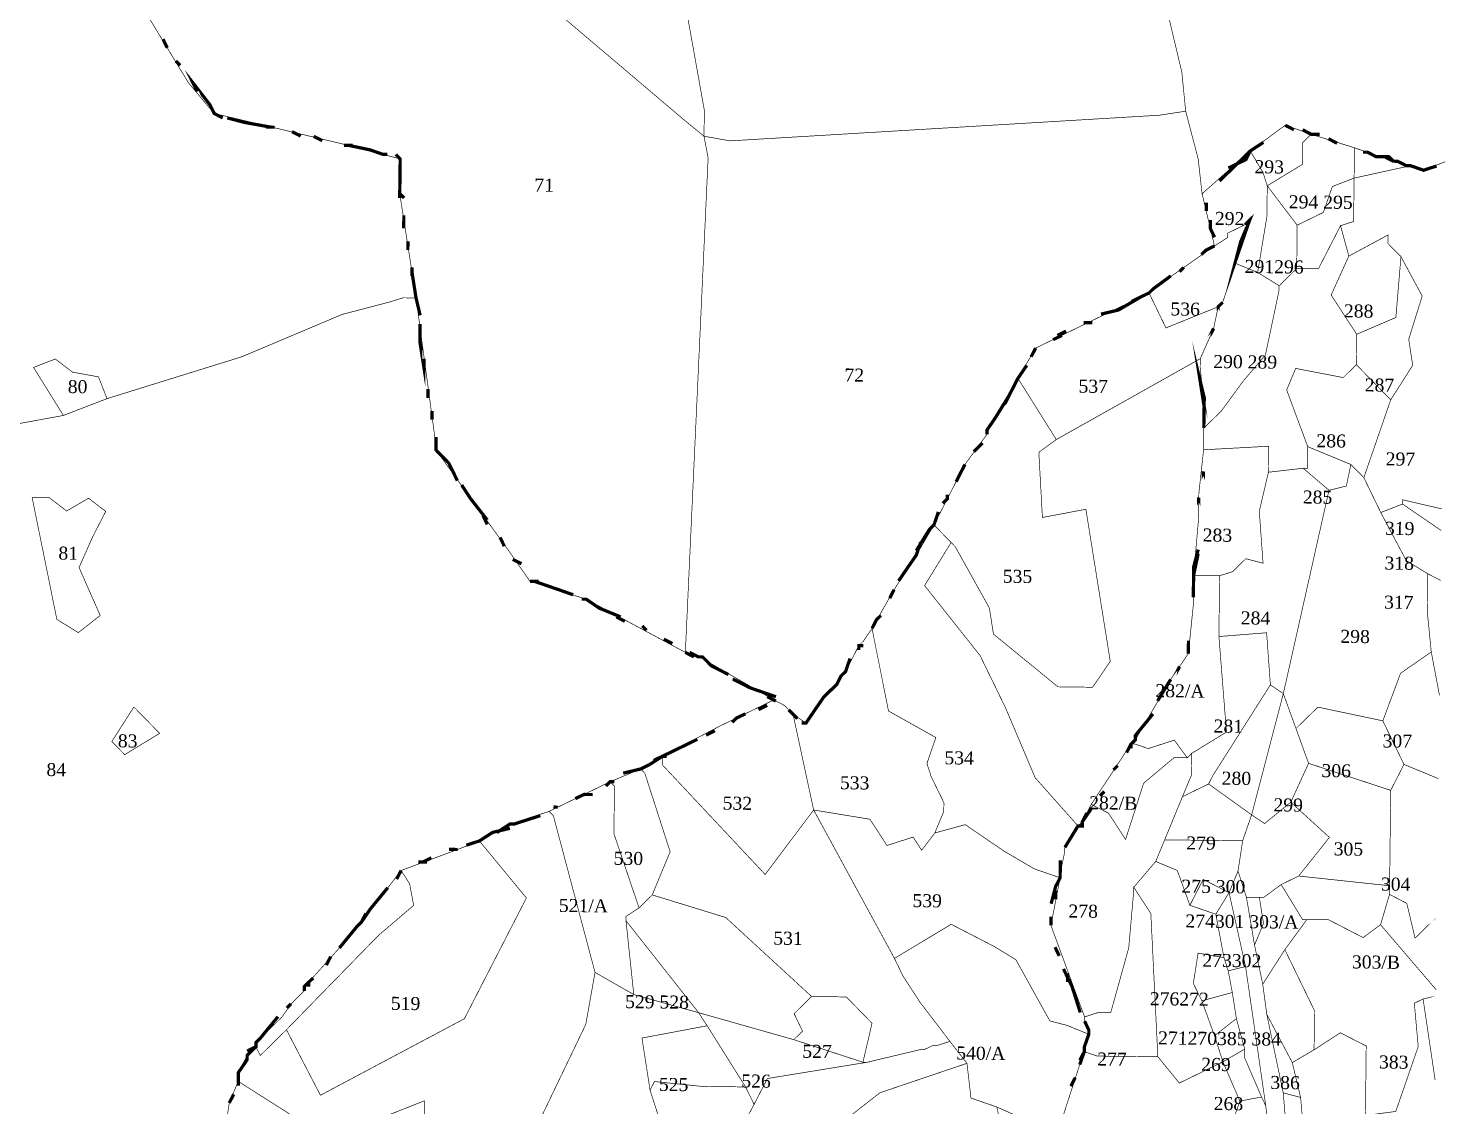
# Model space of a CAD drawing. Header units: metres. Extents: x 294533 to 301305, y 1963486 to 1977426.
# Drawn here: x 299938 to 301252, y 1968630 to 1969628 of the extents above; entities that cross this region are included whole.
import ezdxf

# ---------------------------------------------------------------- set-up
doc = ezdxf.new("R2010")
doc.units = ezdxf.units.M
for name, color, linetype in [('SURVEY NO.', 7, 'Continuous'), ('SURVEY PLOT BOUNDARY', 35, 'Continuous'), ('VILLAGE BOUNDARY', 212, 'Continuous')]:
    doc.layers.add(name, color=color, linetype=linetype)
doc.styles.get("Standard").update_dxf_attribs({"font": 'times.ttf'})

# ---------------------------------------------------------------- blocks, each defined once
blk = doc.blocks.new('45')
at = {"layer": 'SURVEY PLOT BOUNDARY', "lineweight": 18, "const_width": 0.603}
for points in [[(301092.2, 1968565.3), (301084.8, 1968629.7), (301066.1, 1968758.6), (301050.8, 1968827.1), (301059.1, 1968847.1), (301066.9, 1968822.9), (301074.4, 1968778.6), (301082, 1968742.3), (301085.8, 1968714.2), (301101, 1968641.6), (301108.1, 1968557.1)], [(301177.2, 1968620.7), (301177.9, 1968685), (301153.9, 1968697.3), (301129.6, 1968681.5), (301130, 1968717.7), (301102.5, 1968774.3), (301122.9, 1968802.2), (301143, 1968802), (301175, 1968785.5), (301191.2, 1968797.4), (301242.8, 1968737.1), (301191.2, 1968797.4), (301199.5, 1968825.5), (301200.6, 1968921.9), (301212.9, 1968945.9), (301244.9, 1968932.7), (301212.9, 1968945.9), (301193.3, 1968986.3), (301209.8, 1969030.4), (301238.2, 1969050.1), (301245.8, 1969009.9), (301238.2, 1969050.1), (301234.6, 1969086.4), (301235, 1969122.5), (301246.9, 1969116.4), (301235, 1969122.5), (301215, 1969134.8), (301191.4, 1969179.3), (301175.7, 1969211.6), (301200.6, 1969283.7), (301221, 1969315.7), (301217.3, 1969339.8), (301229.8, 1969379.9), (301210.1, 1969416.3), (301198.1, 1969428.5), (301198.2, 1969436.5), (301161.8, 1969416.8), (301154.1, 1969445), (301166.2, 1969448.9), (301166.7, 1969489.1), (301219, 1969500.6), (301215, 1969500.6), (301207, 1969504.7), (301203, 1969504.8), (301195, 1969508.9), (301187, 1969509), (301179, 1969513.1), (301167, 1969517.2), (301126.9, 1969529.7), (301102.9, 1969538.1), (301070.5, 1969514.3), (301025.8, 1969474.6), (301022.2, 1969506.8), (301010.6, 1969551.1), (301007, 1969587.4), (300968.6, 1969748.6)], [(300381, 1969682.7), (300544.3, 1969544.2), (300564.2, 1969527.9), (300568, 1969507.8), (300546.9, 1969049.7), (300455, 1969099), (300402.9, 1969115.6), (300383.1, 1969144), (300315.8, 1969237.2), (300315.8, 1969241.2), (300297.3, 1969378.1), (300282.2, 1969474.8), (300282.6, 1969506.9), (300266.6, 1969511.1), (300234.5, 1969519.5), (300110.2, 1969549), (300086.4, 1969577.4), (300047, 1969642.2)], [(300047, 1969642.2), (300086.4, 1969577.4), (300110.2, 1969549), (300234.5, 1969519.5), (300266.6, 1969511.1), (300282.6, 1969506.9), (300282.2, 1969474.8), (300297.3, 1969378.1), (300285.2, 1969378.2), (300273.1, 1969374.4), (300228.8, 1969362.8), (300135.9, 1969323.6), (300010.9, 1969284.8), (300003, 1969305), (299979, 1969309.3), (299963, 1969321.5), (299942.8, 1969313.7), (299970.5, 1969269.2), (299845.6, 1969246.4)], [(299845.6, 1969246.4), (299970.5, 1969269.2), (300010.9, 1969284.8), (300135.9, 1969323.6), (300228.8, 1969362.8), (300273.1, 1969374.4), (300285.2, 1969378.2), (300297.3, 1969378.1), (300315.8, 1969241.2), (300315.8, 1969237.2), (300383.1, 1969144), (300402.9, 1969115.6), (300455, 1969099), (300546.9, 1969049.7), (300558.9, 1969045.6), (300562.9, 1969045.5), (300566.9, 1969041.5), (300630.8, 1969004.6), (300626.7, 1969004.6), (300610.6, 1968996.8), (300578.2, 1968981.1), (300525.7, 1968953.5), (300505.5, 1968941.7), (300477.2, 1968929.9), (300461, 1968922), (300453, 1968918.1), (300420.6, 1968902.4), (300384.3, 1968890.7), (300356, 1968875), (300335.8, 1968867.1), (300283.4, 1968847.6), (300246.7, 1968799.8), (300226.3, 1968775.9), (300197.8, 1968744.1), (300193.8, 1968740.1), (300193.7, 1968736.1), (300181.5, 1968724.1), (300173.3, 1968712.2), (300149, 1968688.3), (300148.9, 1968684.3), (300140.8, 1968676.3), (300132.6, 1968660.4), (300132.5, 1968652.3), (300124.2, 1968632.3), (300119.9, 1968604.2)], [(300304.7, 1968594.1), (300305.1, 1968634.3), (300216.3, 1968599.1), (300132.5, 1968652.3), (300132.6, 1968660.4), (300140.8, 1968676.3), (300148.9, 1968684.3), (300149, 1968688.3), (300148.9, 1968684.3), (300152.9, 1968676.2), (300177.2, 1968700.1), (300208.7, 1968639.4), (300342.1, 1968710.3), (300399.6, 1968822.2), (300356, 1968875), (300384.3, 1968890.7), (300420.6, 1968902.4), (300424.6, 1968898.3), (300463.2, 1968753.2), (300454.6, 1968705), (300397, 1968585.1)]]:
    blk.add_lwpolyline(points, dxfattribs=at)
for points in [[(300450.4, 1970140.2), (300454.1, 1970116), (300534.2, 1969721.2), (300564.5, 1969552), (300564.2, 1969527.9), (300544.3, 1969544.2), (300381, 1969682.7), (300313.5, 1969759.8), (300301.6, 1969772), (300222.3, 1969865.4), (300210.3, 1969877.5), (300226.6, 1969897.5), (300331.8, 1969960.6), (300339.9, 1969964.6), (300380.4, 1969988.2), (300369.1, 1970064.7), (300361, 1970056.8), (300337.3, 1970089.2), (300345.8, 1970137.3), (300381.9, 1970124.9), (300390, 1970136.9), (300434.2, 1970136.4)], [(300986.4, 1969547.4), (300588.3, 1969523.6), (300564.2, 1969527.9), (300564.5, 1969552), (300534.2, 1969721.2), (300454.1, 1970116), (300450.4, 1970140.2), (300474.4, 1970131.9), (300626.4, 1970061.9), (300734.3, 1970008.4), (300910.2, 1969926.1), (300934.2, 1969917.8), (300933.8, 1969881.6), (300968.6, 1969748.6), (301007, 1969587.4), (301010.6, 1969551.1)], [(301010.6, 1969551.1), (301022.2, 1969506.8), (301025.8, 1969474.6), (301037.3, 1969426.2), (300980.6, 1969386.6), (300976.6, 1969382.7), (300871.5, 1969331.6), (300855.1, 1969303.6), (300826.5, 1969255.7), (300826.4, 1969251.7), (300806, 1969223.8), (300789.6, 1969191.8), (300777.3, 1969167.8), (300760.9, 1969139.8), (300740.4, 1969107.9), (300719.9, 1969071.9), (300711.8, 1969060), (300707.7, 1969056), (300695.4, 1969032), (300687.2, 1969020), (300675, 1969008.1), (300658.7, 1968984.2), (300646.7, 1968992.4), (300642.7, 1968996.4), (300638.8, 1969000.5), (300630.8, 1969004.6), (300566.9, 1969041.5), (300562.9, 1969045.5), (300558.9, 1969045.6), (300546.9, 1969049.7), (300568, 1969507.8), (300564.2, 1969527.9), (300588.3, 1969523.6), (300986.4, 1969547.4)], [(301086.2, 1969482), (301082.3, 1969494.1), (301070.5, 1969514.3), (301102.9, 1969538.1), (301126.9, 1969529.7), (301118.8, 1969521.8), (301118.6, 1969501.7)], [(301138.2, 1969457.3), (301113.9, 1969445.5), (301086.2, 1969482), (301118.6, 1969501.7), (301118.8, 1969521.8), (301126.9, 1969529.7), (301167, 1969517.2), (301166.7, 1969489.1), (301146.5, 1969481.3)], [(301085.9, 1969453.8), (301077.3, 1969401.7), (301057.3, 1969409.9), (301057.3, 1969413.9), (301069.8, 1969450), (301065.7, 1969446), (301049.5, 1969438.1), (301049.5, 1969434.1), (301037.3, 1969426.2), (301025.8, 1969474.6), (301070.5, 1969514.3), (301082.3, 1969494.1), (301086.2, 1969482)], [(301219, 1969500.6), (301166.7, 1969489.1), (301167, 1969517.2), (301179, 1969513.1), (301187, 1969509), (301191, 1969508.9), (301195, 1969508.9), (301203, 1969504.8), (301207, 1969504.7), (301215, 1969500.6)], [(301219, 1969500.6), (301231, 1969496.4), (301251.2, 1969504.3), (301231, 1969496.4)], [(301113.5, 1969405.3), (301097.2, 1969389.4), (301077.3, 1969401.7), (301085.9, 1969453.8), (301086.2, 1969482), (301113.9, 1969445.5)], [(301154.1, 1969445), (301133.6, 1969405.1), (301113.5, 1969405.3), (301113.9, 1969445.5), (301138.2, 1969457.3), (301146.5, 1969481.3), (301166.7, 1969489.1), (301166.2, 1969448.9)], [(301040.7, 1969369.9), (300992.3, 1969350.3), (300976.6, 1969382.7), (300980.6, 1969386.6), (301037.3, 1969426.2), (301049.5, 1969434.1), (301049.5, 1969438.1), (301065.7, 1969446), (301069.8, 1969450), (301057.3, 1969413.9), (301053.1, 1969397.9), (301044.8, 1969373.9)], [(301161.8, 1969416.8), (301145.4, 1969380.8), (301169.1, 1969344.4), (301168.8, 1969316.2), (301164.7, 1969312.3), (301156.6, 1969304.3), (301112.5, 1969312.8), (301104.2, 1969292.8), (301123.7, 1969240.3), (301123.5, 1969220.3), (301119.5, 1969220.3), (301087.3, 1969216.6), (301087.5, 1969240.7), (301027.2, 1969237.4), (301027.3, 1969241.4), (301027.4, 1969257.5), (301043.7, 1969273.4), (301064.1, 1969301.3), (301084.5, 1969325.2), (301097.2, 1969385.4), (301097.2, 1969389.4), (301113.5, 1969405.3), (301133.6, 1969405.1), (301154.1, 1969445)], [(301205.4, 1969360), (301169.1, 1969344.4), (301145.4, 1969380.8), (301161.8, 1969416.8), (301198.2, 1969436.5), (301198.1, 1969428.5), (301210.1, 1969416.3)], [(301027.4, 1969257.5), (301027.5, 1969265.5), (301027.7, 1969277.6), (301024, 1969313.8), (301024.1, 1969321.8), (301036.5, 1969349.8), (301040.7, 1969369.9), (301044.8, 1969373.9), (301053.1, 1969397.9), (301057.3, 1969413.9), (301057.3, 1969409.9), (301077.3, 1969401.7), (301097.2, 1969389.4), (301097.2, 1969385.4), (301084.5, 1969325.2), (301064.1, 1969301.3), (301043.7, 1969273.4)], [(301221, 1969315.7), (301200.6, 1969283.7), (301168.8, 1969316.2), (301169.1, 1969344.4), (301205.4, 1969360), (301210.1, 1969416.3), (301229.8, 1969379.9), (301217.3, 1969339.8)], [(300976.6, 1969382.7), (300992.3, 1969350.3), (301040.7, 1969369.9), (301036.5, 1969349.8), (301024.1, 1969321.8), (300890.7, 1969246.9), (300855.1, 1969303.6), (300871.5, 1969331.6)], [(300010.9, 1969284.8), (299970.5, 1969269.2), (299942.8, 1969313.7), (299963, 1969321.5), (299979, 1969309.3), (300003, 1969305)], [(301022.8, 1969197.2), (301022.6, 1969181.2), (301022.5, 1969173.1), (301017.9, 1969120.9), (301017.6, 1969092.8), (301013.1, 1969048.6), (300996.7, 1969024.7), (300964, 1968968.8), (300959.9, 1968964.8), (300923.1, 1968908.9), (300914.9, 1968892.9), (300910.8, 1968888.9), (300871.1, 1968933.6), (300843.7, 1968998.2), (300820.1, 1969046.7), (300768.6, 1969111.6), (300793.2, 1969151.5), (300797.1, 1969147.5), (300828.7, 1969090.8), (300832.4, 1969066.7), (300892.2, 1969017.8), (300924.3, 1969017.4), (300940.7, 1969041.4), (300918.1, 1969182.3), (300877.8, 1969174.7), (300874.5, 1969235.1), (300890.7, 1969246.9), (301024.1, 1969321.8), (301024, 1969313.8), (301027.7, 1969277.6), (301027.5, 1969265.5), (301027.4, 1969257.5), (301027.3, 1969241.4), (301027.2, 1969237.4)], [(301168.8, 1969316.2), (301200.6, 1969283.7), (301175.7, 1969211.6), (301163.7, 1969223.8), (301123.7, 1969240.3), (301104.2, 1969292.8), (301112.5, 1969312.8), (301156.6, 1969304.3), (301164.7, 1969312.3)], [(300874.5, 1969235.1), (300877.8, 1969174.7), (300918.1, 1969182.3), (300940.7, 1969041.4), (300924.3, 1969017.4), (300892.2, 1969017.8), (300832.4, 1969066.7), (300828.7, 1969090.8), (300797.1, 1969147.5), (300793.2, 1969151.5), (300777.3, 1969167.8), (300789.6, 1969191.8), (300806, 1969223.8), (300826.4, 1969251.7), (300826.5, 1969255.7), (300855.1, 1969303.6), (300890.7, 1969246.9)], [(301078.8, 1969180.5), (301082.3, 1969132.3), (301066.3, 1969136.5), (301054.1, 1969124.5), (301042, 1969120.7), (301017.9, 1969120.9), (301022.5, 1969173.1), (301022.6, 1969181.2), (301022.8, 1969197.2), (301027.2, 1969237.4), (301087.5, 1969240.7), (301087.3, 1969216.6)], [(301159.5, 1969203.8), (301143.4, 1969199.9), (301119.5, 1969220.3), (301123.5, 1969220.3), (301123.7, 1969240.3), (301163.7, 1969223.8)], [(301143.4, 1969199.9), (301101.1, 1969011.5), (301089.1, 1969019.6), (301085.6, 1969067.9), (301041.4, 1969064.4), (301042, 1969120.7), (301054.1, 1969124.5), (301066.3, 1969136.5), (301082.3, 1969132.3), (301078.8, 1969180.5), (301087.3, 1969216.6), (301119.5, 1969220.3)], [(301209.8, 1969030.4), (301193.3, 1968986.3), (301133.1, 1968999), (301112.8, 1968979.2), (301101.1, 1969011.5), (301143.4, 1969199.9), (301159.5, 1969203.8), (301163.7, 1969223.8), (301175.7, 1969211.6), (301191.4, 1969179.3), (301215, 1969134.8), (301235, 1969122.5), (301234.6, 1969086.4), (301238.2, 1969050.1)], [(299964.4, 1969080.3), (299984.3, 1969068), (300004.6, 1969083.9), (299985, 1969128.3), (299997.4, 1969156.3), (300009.7, 1969180.3), (299993.8, 1969192.5), (299973.5, 1969180.7), (299957.6, 1969192.9), (299941.5, 1969193.1), (299953, 1969136.7)], [(299957.6, 1969192.9), (299973.5, 1969180.7), (299993.8, 1969192.5), (300009.7, 1969180.3), (299997.4, 1969156.3), (299985, 1969128.3), (300004.6, 1969083.9), (299984.3, 1969068), (299964.4, 1969080.3), (299953, 1969136.7), (299941.5, 1969193.1)], [(301211.6, 1969191.1), (301247.7, 1969182.7), (301211.6, 1969191.1), (301211.6, 1969187.1), (301191.4, 1969179.3), (301211.6, 1969187.1), (301247.5, 1969162.6), (301211.6, 1969187.1)], [(300871.1, 1968933.6), (300910.8, 1968888.9), (300898.6, 1968869), (300898.5, 1968865), (300894.3, 1968844.9), (300894.2, 1968840.9), (300870.2, 1968849.2), (300842.2, 1968865.6), (300806.3, 1968890.1), (300778.1, 1968882.4), (300786.4, 1968902.4), (300786.5, 1968910.4), (300774.7, 1968934.7), (300770.8, 1968946.8), (300774.9, 1968958.8), (300779.1, 1968970.8), (300735.2, 1968995.4), (300719.9, 1969071.9), (300740.4, 1969107.9), (300760.9, 1969139.8), (300777.3, 1969167.8), (300793.2, 1969151.5), (300768.6, 1969111.6), (300820.1, 1969046.7), (300843.7, 1968998.2)], [(301048.4, 1968975.9), (301016.1, 1968956.1), (301012, 1968952.1), (301000.1, 1968968.4), (300975.9, 1968960.6), (300963.9, 1968964.7), (300959.9, 1968964.8), (300964, 1968968.8), (300996.7, 1969024.7), (301013.1, 1969048.6), (301017.6, 1969092.8), (301017.9, 1969120.9), (301042, 1969120.7), (301041.4, 1969064.4)], [(300735.2, 1968995.4), (300779.1, 1968970.8), (300774.9, 1968958.8), (300770.8, 1968946.8), (300774.7, 1968934.7), (300786.5, 1968910.4), (300786.4, 1968902.4), (300778.1, 1968882.4), (300765.9, 1968866.4), (300758, 1968878.6), (300733.8, 1968870.8), (300718, 1968895.1), (300665.8, 1968903.7), (300646.7, 1968992.4), (300658.7, 1968984.2), (300675, 1969008.1), (300687.2, 1969020), (300695.4, 1969032), (300707.7, 1969056), (300711.8, 1969060), (300719.9, 1969071.9)], [(301031.8, 1968927.8), (301007.6, 1968916), (301015.9, 1968936), (301016.1, 1968956.1), (301048.4, 1968975.9), (301041.4, 1969064.4), (301085.6, 1969067.9), (301089.1, 1969019.6), (301035.9, 1968935.8)], [(301089.1, 1969019.6), (301101.1, 1969011.5), (301071.7, 1968899.2), (301031.8, 1968927.8), (301035.9, 1968935.8)], [(301112.8, 1968979.2), (301124.5, 1968946.9), (301108, 1968910.9), (301083.7, 1968891.1), (301071.7, 1968899.2), (301101.1, 1969011.5)], [(300015.4, 1968967.2), (300027.3, 1968955), (300059.7, 1968974.7), (300035.8, 1968999.1)], [(300059.7, 1968974.7), (300027.3, 1968955), (300015.4, 1968967.2), (300035.8, 1968999.1)], [(300630.8, 1969004.6), (300638.8, 1969000.5), (300642.7, 1968996.4), (300646.7, 1968992.4), (300665.8, 1968903.7), (300620.9, 1968843.9), (300525.6, 1968945.5), (300525.7, 1968953.5), (300578.2, 1968981.1), (300610.6, 1968996.8), (300626.7, 1969004.6)], [(301112.8, 1968979.2), (301133.1, 1968999), (301193.3, 1968986.3), (301212.9, 1968945.9), (301200.6, 1968921.9), (301124.5, 1968946.9)], [(301000.1, 1968968.4), (301012, 1968952.1), (301000, 1968952.3), (300971.6, 1968928.5), (300954.9, 1968876.4), (300939.1, 1968900.7), (300923.1, 1968908.9), (300959.9, 1968964.8), (300963.9, 1968964.7), (300975.9, 1968960.6)], [(300525.6, 1968945.5), (300620.9, 1968843.9), (300665.8, 1968903.7), (300740.7, 1968766.2), (300748.5, 1968750), (300764.3, 1968725.7), (300792.1, 1968689.3), (300780, 1968685.4), (300776, 1968685.4), (300767.9, 1968681.5), (300763.8, 1968681.5), (300715.5, 1968670), (300711.5, 1968670), (300719.9, 1968706.1), (300696.1, 1968730.5), (300663.9, 1968730.9), (300584.3, 1968804.1), (300516.2, 1968825), (300532.8, 1968865), (300509.4, 1968937.6), (300505.5, 1968941.7), (300525.7, 1968953.5)], [(301007.6, 1968916), (300991.1, 1968876), (300982.8, 1968856), (300962.5, 1968832.1), (300962.4, 1968828.1), (300957.8, 1968775.9), (300941.1, 1968715.8), (300929, 1968715.9), (300916.9, 1968712), (300885.7, 1968796.8), (300894.2, 1968840.9), (300894.3, 1968844.9), (300898.5, 1968865), (300898.6, 1968869), (300910.8, 1968888.9), (300914.9, 1968892.9), (300923.1, 1968908.9), (300939.1, 1968900.7), (300954.9, 1968876.4), (300971.6, 1968928.5), (301000, 1968952.3), (301012, 1968952.1), (301016.1, 1968956.1), (301015.9, 1968936)], [(300509.4, 1968937.6), (300532.8, 1968865), (300516.2, 1968825), (300504, 1968813), (300480.7, 1968881.6), (300481.2, 1968925.8), (300477.2, 1968929.9), (300505.5, 1968941.7)], [(301200.6, 1968921.9), (301199.6, 1968833.5), (301115.3, 1968842.5), (301143.8, 1968878.3), (301108, 1968910.9), (301124.5, 1968946.9)], [(300477.2, 1968929.9), (300481.2, 1968925.8), (300480.7, 1968881.6), (300504, 1968813), (300491.9, 1968805.1), (300491.9, 1968801.1), (300499.1, 1968732.7), (300463.2, 1968753.2), (300424.6, 1968898.3), (300420.6, 1968902.4), (300453, 1968918.1), (300461, 1968922)], [(301071.7, 1968899.2), (301063.4, 1968875.2), (300991.1, 1968876), (301007.6, 1968916), (301031.8, 1968927.8)], [(300718, 1968895.1), (300733.8, 1968870.8), (300758, 1968878.6), (300765.9, 1968866.4), (300778.1, 1968882.4), (300806.3, 1968890.1), (300842.2, 1968865.6), (300870.2, 1968849.2), (300894.2, 1968840.9), (300885.7, 1968796.8), (300916.9, 1968712), (300916.9, 1968708), (300920.8, 1968699.9), (300920.8, 1968695.9), (300900.8, 1968704.1), (300884.7, 1968708.3), (300853.2, 1968765), (300833.2, 1968777.2), (300793.3, 1968797.8), (300740.7, 1968766.2), (300665.8, 1968903.7)], [(301071.7, 1968899.2), (301083.7, 1968891.1), (301108, 1968910.9), (301143.8, 1968878.3), (301115.3, 1968842.5), (301099.1, 1968834.6), (301082.9, 1968822.7), (301078.9, 1968822.8), (301066.9, 1968822.9), (301059.1, 1968847.1), (301063.4, 1968875.2)], [(300342.1, 1968710.3), (300208.7, 1968639.4), (300177.2, 1968700.1), (300262.6, 1968787.6), (300295.1, 1968815.3), (300291.3, 1968835.5), (300283.4, 1968847.6), (300335.8, 1968867.1), (300356, 1968875), (300399.6, 1968822.2)], [(301059.1, 1968847.1), (301050.8, 1968827.1), (301026.8, 1968839.4), (301014.5, 1968815.4), (301002.8, 1968847.7), (300982.8, 1968856), (300991.1, 1968876), (301063.4, 1968875.2)], [(301002.8, 1968847.7), (301014.5, 1968815.4), (301038.5, 1968807.1), (301046.1, 1968766.9), (301022.1, 1968771.1), (301017.7, 1968743), (301025.6, 1968726.9), (301037.3, 1968694.6), (301045.1, 1968670.4), (301004.7, 1968650.7), (300984.8, 1968675.1), (300978.3, 1968807.8), (300962.5, 1968832.1), (300982.8, 1968856)], [(300152.9, 1968676.2), (300148.9, 1968684.3), (300149, 1968688.3), (300173.3, 1968712.2), (300181.5, 1968724.1), (300193.7, 1968736.1), (300193.8, 1968740.1), (300197.8, 1968744.1), (300226.3, 1968775.9), (300246.7, 1968799.8), (300283.4, 1968847.6), (300291.3, 1968835.5), (300295.1, 1968815.3), (300262.6, 1968787.6), (300177.2, 1968700.1)], [(301014.5, 1968815.4), (301026.8, 1968839.4), (301050.8, 1968827.1), (301038.5, 1968807.1)], [(301115.3, 1968842.5), (301199.6, 1968833.5), (301199.5, 1968825.5), (301191.2, 1968797.4), (301175, 1968785.5), (301143, 1968802), (301122.9, 1968802.2), (301118.9, 1968802.2), (301099.1, 1968834.6)], [(300655.5, 1968698.8), (300647.4, 1968690.9), (300559.2, 1968715.9), (300491.9, 1968801.1), (300491.9, 1968805.1), (300504, 1968813), (300516.2, 1968825), (300584.3, 1968804.1), (300663.9, 1968730.9), (300647.7, 1968715)], [(300984.8, 1968675.1), (300928.6, 1968675.7), (300916.6, 1968679.8), (300920.8, 1968695.9), (300920.8, 1968699.9), (300916.9, 1968708), (300916.9, 1968712), (300929, 1968715.9), (300941.1, 1968715.8), (300957.8, 1968775.9), (300962.4, 1968828.1), (300962.5, 1968832.1), (300978.3, 1968807.8)], [(301050.8, 1968827.1), (301066.1, 1968758.6), (301050, 1968754.7), (301046.1, 1968766.9), (301038.5, 1968807.1)], [(301078.9, 1968822.8), (301082.7, 1968798.6), (301074.4, 1968778.6), (301066.9, 1968822.9)], [(301099.1, 1968834.6), (301118.9, 1968802.2), (301122.9, 1968802.2), (301102.5, 1968774.3), (301082, 1968742.3), (301074.4, 1968778.6), (301082.7, 1968798.6), (301078.9, 1968822.8), (301082.9, 1968822.7)], [(301243.5, 1968804.9), (301223.2, 1968785), (301215.5, 1968817.2), (301199.5, 1968825.5), (301215.5, 1968817.2), (301223.2, 1968785)], [(300491.9, 1968801.1), (300559.2, 1968715.9), (300499.1, 1968732.7)], [(300912.4, 1968667.8), (300891.6, 1968603.7), (300835.6, 1968628.5), (300811.6, 1968636.8), (300807.9, 1968669), (300792.1, 1968689.3), (300764.3, 1968725.7), (300748.5, 1968750), (300740.7, 1968766.2), (300793.3, 1968797.8), (300833.2, 1968777.2), (300853.2, 1968765), (300884.7, 1968708.3), (300900.8, 1968704.1), (300920.8, 1968695.9), (300916.6, 1968679.8)], [(301050, 1968754.7), (301053.8, 1968734.6), (301025.6, 1968726.9), (301017.7, 1968743), (301022.1, 1968771.1), (301046.1, 1968766.9)], [(301082, 1968742.3), (301102.5, 1968774.3), (301130, 1968717.7), (301129.6, 1968681.5), (301109.4, 1968669.7), (301085.8, 1968714.2)], [(301050, 1968754.7), (301066.1, 1968758.6), (301084.8, 1968629.7), (301080.9, 1968637.8), (301065.2, 1968674.2), (301065.3, 1968682.2), (301057.6, 1968710.4), (301053.8, 1968734.6)], [(300379.9, 1968492.8), (300295.3, 1968473.6), (300270.4, 1968405.6), (300258.7, 1968433.8), (300226.8, 1968454.3), (300223.2, 1968498.6), (300251.2, 1968482.2), (300267.2, 1968478), (300271.4, 1968490), (300348.2, 1968529.3), (300397, 1968585.1), (300454.6, 1968705), (300463.2, 1968753.2), (300499.1, 1968732.7), (300559.2, 1968715.9), (300567.1, 1968703.8), (300506.7, 1968692.4), (300514.2, 1968644.1), (300522, 1968619.9), (300380, 1968496.8)], [(300719.9, 1968706.1), (300711.5, 1968670), (300647.4, 1968690.9), (300655.5, 1968698.8), (300647.7, 1968715), (300663.9, 1968730.9), (300696.1, 1968730.5)], [(301025.6, 1968726.9), (301053.8, 1968734.6), (301057.6, 1968710.4), (301037.3, 1968694.6)], [(301242.7, 1968731.5), (301230.6, 1968728.6), (301222.5, 1968724.7), (301226.1, 1968684.5), (301205.3, 1968624.4), (301177.2, 1968620.7), (301205.3, 1968624.4), (301226.1, 1968684.5), (301222.5, 1968724.7), (301230.6, 1968728.6), (301241.8, 1968653.4), (301230.6, 1968728.6)], [(300567.1, 1968703.8), (300602.7, 1968647.1), (300562.5, 1968647.6), (300518.3, 1968652.1), (300514.2, 1968644.1), (300506.7, 1968692.4)], [(300622.9, 1968654.9), (300610.6, 1968631), (300602.7, 1968647.1), (300567.1, 1968703.8), (300559.2, 1968715.9), (300647.4, 1968690.9), (300711.5, 1968670), (300715.5, 1968670)], [(301065.3, 1968682.2), (301045.1, 1968670.4), (301037.3, 1968694.6), (301057.6, 1968710.4)], [(301109.4, 1968669.7), (301117.1, 1968637.4), (301101, 1968641.6), (301085.8, 1968714.2)], [(301129.6, 1968681.5), (301153.9, 1968697.3), (301177.9, 1968685), (301177.2, 1968620.7), (301172.7, 1968576.5), (301124.7, 1968597.1), (301120.6, 1968597.2), (301117.1, 1968637.4), (301109.4, 1968669.7)], [(300686.7, 1968610), (300673.7, 1968521.7), (300645.8, 1968550.2), (300613.9, 1968570.6), (300602, 1968582.8), (300590, 1968591), (300578.1, 1968599.2), (300586.1, 1968603.1), (300606.4, 1968623), (300610.6, 1968631), (300622.9, 1968654.9), (300715.5, 1968670), (300763.8, 1968681.5), (300767.9, 1968681.5), (300776, 1968685.4), (300780, 1968685.4), (300792.1, 1968689.3), (300807.9, 1968669), (300727.2, 1968641.7), (300707, 1968625.9)], [(300916.6, 1968679.8), (300928.6, 1968675.7), (300984.8, 1968675.1), (301004.7, 1968650.7), (301045.1, 1968670.4), (301060.8, 1968634), (301052.5, 1968610), (301040.3, 1968606.1), (300996.2, 1968614.6), (300915.5, 1968587.4), (300911.6, 1968591.5), (300891.5, 1968595.7), (300891.6, 1968599.7), (300891.6, 1968603.7), (300912.4, 1968667.8)], [(301080.9, 1968637.8), (301060.8, 1968634), (301045.1, 1968670.4), (301065.3, 1968682.2), (301065.2, 1968674.2)], [(300835.6, 1968628.5), (300858.5, 1968515.7), (300894.1, 1968467), (300741.1, 1968444.6), (300652.6, 1968437.5), (300645.4, 1968506), (300645.8, 1968550.2), (300673.7, 1968521.7), (300686.7, 1968610), (300707, 1968625.9), (300727.2, 1968641.7), (300807.9, 1968669), (300811.6, 1968636.8)], [(300132.5, 1968652.3), (300216.3, 1968599.1), (300305.1, 1968634.3), (300304.7, 1968594.1), (300251.7, 1968530.4), (300196, 1968579.3), (300175.4, 1968535.3), (300163.5, 1968551.5), (300147.7, 1968575.8), (300127.6, 1968572), (300111.5, 1968572.1), (300119.9, 1968604.2), (300124.2, 1968632.3)], [(300514.2, 1968644.1), (300518.3, 1968652.1), (300562.5, 1968647.6), (300602.7, 1968647.1), (300610.6, 1968631), (300606.4, 1968623), (300586.1, 1968603.1), (300542.1, 1968615.6), (300522, 1968619.9)], [(301117.1, 1968637.4), (301120.6, 1968597.2), (301124.7, 1968597.1), (301108.1, 1968557.1), (301101, 1968641.6)], [(301084.8, 1968629.7), (301092.2, 1968565.3), (301056.3, 1968593.9), (301048.3, 1968602), (301040.3, 1968606.1), (301052.5, 1968610), (301060.8, 1968634), (301080.9, 1968637.8)]]:
    blk.add_lwpolyline(points, close=True, dxfattribs=at)
at = {"layer": 'VILLAGE BOUNDARY', "lineweight": 50, "const_width": 3.01}
for points in [[(300066.7, 1969609.8), (300062.8, 1969617.9)], [(300074.6, 1969597.6), (300078.6, 1969593.6)], [(300118.2, 1969544.9), (300110.2, 1969549), (300106.3, 1969557.1), (300090.5, 1969577.4), (300094.4, 1969569.3)], [(300122.3, 1969544.9), (300138.3, 1969540.7), (300162.3, 1969536.4)], [(300166.4, 1969536.3), (300158.3, 1969536.4)], [(300190.4, 1969528), (300182.4, 1969532.1)], [(301110.9, 1969533.9), (301102.9, 1969538.1)], [(301134.9, 1969529.7), (301126.9, 1969529.7), (301118.9, 1969533.9)], [(300202.4, 1969527.9), (300210.4, 1969523.8)], [(300270.6, 1969511.1), (300266.6, 1969511.1), (300254.6, 1969515.3), (300234.5, 1969519.5), (300230.5, 1969519.5), (300234.5, 1969519.5), (300238.5, 1969519.5)], [(301050.2, 1969498.4), (301066.4, 1969506.3), (301070.5, 1969514.3), (301082.6, 1969522.2)], [(301142.9, 1969525.6), (301150.9, 1969521.4)], [(300278.6, 1969511), (300282.6, 1969506.9), (300282.5, 1969494.9), (300282.2, 1969474.8), (300282.2, 1969470.7)], [(301070.5, 1969514.3), (301058.3, 1969502.4), (301042, 1969486.5)], [(301215, 1969500.6), (301207, 1969504.7), (301203, 1969504.8), (301199, 1969508.9), (301195, 1969508.9), (301191, 1969508.9), (301187, 1969509), (301179, 1969513.1), (301175, 1969513.1)], [(301191, 1969508.9), (301195, 1969508.9), (301203, 1969504.8), (301207, 1969504.7), (301215, 1969500.6), (301219, 1969500.6), (301231, 1969496.4), (301243.1, 1969500.3)], [(300286.2, 1969470.7), (300282.2, 1969474.8), (300282.3, 1969478.8)], [(301029.7, 1969458.5), (301029.7, 1969466.5)], [(300285.9, 1969442.6), (300286, 1969454.6)], [(301033.6, 1969450.4), (301033.5, 1969442.3), (301037.4, 1969434.3)], [(300289.8, 1969430.5), (300289.7, 1969422.4)], [(301037.3, 1969426.2), (301029.3, 1969422.3), (301025.2, 1969418.3)], [(300293.6, 1969406.3), (300293.5, 1969398.3)], [(300301.1, 1969362), (300297.3, 1969378.1), (300293.5, 1969402.3)], [(301004.9, 1969402.5), (301009, 1969406.4)], [(300996.8, 1969398.5), (300980.6, 1969386.6), (300976.6, 1969382.7), (300960.4, 1969374.8)], [(300932.1, 1969363.1), (300948.3, 1969366.9), (300968.5, 1969378.7)], [(300301, 1969353.9), (300300.8, 1969337.9), (300304.6, 1969313.7), (300304.7, 1969321.7)], [(300899.8, 1969347.3), (300891.7, 1969343.4)], [(300924, 1969355.1), (300916, 1969355.2)], [(300887.7, 1969339.4), (300895.8, 1969343.4)], [(301027.4, 1969257.5), (301027.5, 1969265.5), (301027.7, 1969277.6), (301023.9, 1969301.7), (301027.8, 1969285.6), (301027.7, 1969277.6), (301027.5, 1969265.5), (301027.5, 1969261.5)], [(300867.4, 1969323.6), (300871.5, 1969331.6)], [(300863.3, 1969315.6), (300855.1, 1969303.6), (300842.8, 1969279.6)], [(300308.3, 1969285.5), (300308.4, 1969293.6)], [(300826.4, 1969251.7), (300826.5, 1969255.7), (300834.6, 1969267.7), (300846.9, 1969287.6)], [(300312.2, 1969273.4), (300312.1, 1969265.4)], [(300315.9, 1969249.3), (300315.8, 1969241.2)], [(300335.6, 1969208.8), (300327.7, 1969225), (300315.8, 1969237.2), (300315.8, 1969241.2), (300315.9, 1969245.2)], [(300822.3, 1969243.7), (300814.2, 1969235.7)], [(300806, 1969223.8), (300801.9, 1969215.8), (300797.8, 1969207.8)], [(300339.6, 1969204.8), (300347.5, 1969192.6), (300363.3, 1969172.4)], [(300785.5, 1969187.8), (300789.6, 1969191.8), (300789.6, 1969195.8)], [(300363.3, 1969168.3), (300359.3, 1969176.4)], [(300781.4, 1969179.8), (300777.3, 1969167.8), (300773.2, 1969163.8), (300760.9, 1969143.9)], [(300379.1, 1969148.1), (300375.2, 1969156.2)], [(300744.5, 1969115.9), (300752.7, 1969127.9), (300760.9, 1969139.8), (300765, 1969151.8)], [(300387, 1969135.9), (300395, 1969131.8)], [(301022.2, 1969145), (301018, 1969129), (301017.9, 1969120.9), (301017.7, 1969100.8), (301017.9, 1969116.9), (301017.9, 1969120.9), (301022.1, 1969141)], [(300402.9, 1969115.6), (300410.9, 1969115.6)], [(300442.9, 1969103.1), (300430.9, 1969107.3), (300406.9, 1969115.6)], [(300450.9, 1969099), (300455, 1969099), (300466.9, 1969090.8), (300486.9, 1969082.6)], [(300740.4, 1969107.9), (300736.3, 1969099.9)], [(300728.1, 1969083.9), (300724, 1969079.9), (300719.9, 1969071.9)], [(300490.9, 1969078.5), (300482.9, 1969082.6)], [(300510.9, 1969070.2), (300506.9, 1969074.3)], [(300526.9, 1969062), (300534.9, 1969057.9)], [(301013.2, 1969060.7), (301013.1, 1969052.6)], [(300546.9, 1969049.7), (300554.8, 1969045.6)], [(300586.8, 1969029.2), (300570.8, 1969037.4), (300566.9, 1969041.5), (300562.9, 1969045.5), (300558.9, 1969045.6), (300550.9, 1969049.7)], [(300699.5, 1969044), (300695.4, 1969032), (300691.3, 1969028), (300687.2, 1969020), (300675, 1969008.1)], [(300707.6, 1969052), (300707.7, 1969056), (300711.7, 1969056)], [(301013.1, 1969048.6), (301013.2, 1969056.7)], [(300590.8, 1969025.1), (300606.8, 1969016.9), (300630.8, 1969008.6)], [(300996.7, 1969024.7), (300984.5, 1969004.7)], [(300630.8, 1969004.6), (300622.8, 1969008.7)], [(300654.6, 1968984.2), (300658.7, 1968984.2), (300666.8, 1968996.2), (300675, 1969008.1), (300683.1, 1969016.1)], [(300602.5, 1968992.8), (300594.4, 1968988.9), (300590.3, 1968984.9)], [(300614.6, 1968996.7), (300622.7, 1969000.7)], [(300650.7, 1968988.3), (300646.7, 1968992.4), (300642.7, 1968996.4)], [(300955.8, 1968956.8), (300959.9, 1968964.8), (300964, 1968968.8), (300964, 1968972.8), (300980.3, 1968992.7)], [(300517.6, 1968949.6), (300525.7, 1968953.5), (300533.8, 1968957.4), (300558, 1968969.2)], [(300574.2, 1968977.1), (300566.1, 1968973.1)], [(300964, 1968968.8), (300959.9, 1968964.8), (300959.9, 1968960.8)], [(300529.7, 1968953.4), (300525.7, 1968953.5), (300513.5, 1968945.6), (300505.5, 1968941.7), (300489.3, 1968937.8)], [(300947.6, 1968944.8), (300943.6, 1968940.8)], [(300473.1, 1968925.9), (300477.2, 1968929.9), (300481.2, 1968929.9)], [(300461, 1968918), (300453, 1968918.1), (300444.9, 1968914.2)], [(300931.2, 1968916.9), (300935.3, 1968920.8)], [(300428.7, 1968906.3), (300424.7, 1968906.4)], [(300923.1, 1968904.9), (300914.9, 1968892.9), (300914.9, 1968888.9), (300910.8, 1968888.9), (300898.6, 1968869)], [(300914.9, 1968892.9), (300919, 1968900.9)], [(300384.3, 1968886.7), (300368.2, 1968882.9), (300356, 1968875), (300343.9, 1968871.1)], [(300372.2, 1968882.8), (300384.3, 1968890.7), (300388.3, 1968890.7), (300412.5, 1968898.5)], [(300327.8, 1968867.2), (300335.8, 1968867.1)], [(300283.4, 1968847.6), (300279.3, 1968839.6)], [(300307.6, 1968855.4), (300299.5, 1968855.5)], [(300303.5, 1968855.4), (300311.6, 1968859.4)], [(300885.9, 1968816.9), (300890.1, 1968832.9), (300894.2, 1968840.9), (300894.3, 1968844.9), (300894.4, 1968857)], [(300246.7, 1968799.8), (300254.8, 1968811.8), (300271.1, 1968831.7)], [(300890.1, 1968828.9), (300890, 1968820.8)], [(300250.8, 1968807.8), (300246.7, 1968799.8), (300242.6, 1968795.8), (300226.3, 1968775.9)], [(300885.8, 1968804.8), (300885.7, 1968796.8)], [(300893.4, 1968768.5), (300889.5, 1968776.6)], [(300214.1, 1968760), (300218.2, 1968767.9)], [(300897.3, 1968756.4), (300905.2, 1968740.3), (300912.9, 1968716.1)], [(300197.8, 1968744.1), (300193.8, 1968740.1), (300193.7, 1968736.1)], [(300197.8, 1968740), (300197.8, 1968744.1), (300201.9, 1968748)], [(300901.2, 1968744.3), (300901.3, 1968752.4)], [(300181.5, 1968724.1), (300177.5, 1968720.2)], [(300140.8, 1968680.4), (300148.9, 1968684.3), (300149, 1968688.3), (300153, 1968692.3), (300169.3, 1968712.2)], [(300912.4, 1968667.8), (300916.6, 1968679.8), (300916.6, 1968683.9), (300920.8, 1968695.9), (300920.8, 1968699.9), (300916.9, 1968708)], [(300149, 1968688.3), (300148.9, 1968684.3), (300140.8, 1968676.3), (300140.8, 1968672.3), (300132.6, 1968660.4), (300132.5, 1968652.3), (300132.5, 1968648.3)], [(300916.6, 1968679.8), (300912.5, 1968671.8)], [(300908.3, 1968655.8), (300904.2, 1968647.8)], [(300124.2, 1968632.3), (300128.3, 1968640.3)]]:
    blk.add_lwpolyline(points, dxfattribs=at)
for points in [[(301057.3, 1969413.9), (301061.5, 1969430), (301069.8, 1969450), (301065.7, 1969446), (301069.8, 1969450), (301065.6, 1969438)], [(301040.7, 1969365.9), (301040.7, 1969369.9), (301044.8, 1969373.9), (301040.7, 1969369.9)], [(301032.4, 1969341.9), (301036.5, 1969349.8)], [(301026.9, 1969209.3), (301027, 1969217.3)], [(301022.6, 1969185.2), (301022.7, 1969193.2)], [(301000.8, 1969028.6), (301004.9, 1969036.6)]]:
    blk.add_lwpolyline(points, close=True, dxfattribs=at)
at = {"layer": 'SURVEY NO.', "attachment_point": 7, "rotation": 359.3676}
for s, insert, char_height in [('293', (301074.3, 1969493.5), 12.06), ('71', (300406.9, 1969476.7), 12.06), ('294 295', (301106.1, 1969461), 12.06), ('292', (301037.6, 1969445.6), 12.06), ('291296', (301065.2, 1969401.1), 12.06), ('536', (300996.4, 1969361.7), 12.06), ('288', (301157.2, 1969359.9), 12.06), ('290 289', (301036.1, 1969313), 12.06), ('72', (300694.3, 1969300.7), 12.06), ('80', (299974.5, 1969289.8), 12.06), ('537', (300911.2, 1969290.2), 12.06), ('287', (301176.5, 1969291.3), 12.06), ('286', (301131.7, 1969239.6), 12.06), ('297', (301195.9, 1969222.8), 12.06), ('285', (301119.1, 1969187.5), 12.06), ('283', (301026.3, 1969152.3), 12.06), ('319', (301195.2, 1969158.5), 12.06), ('81', (299965.8, 1969135.5), 12.06), ('318', (301194.8, 1969126.3), 12.06), ('535', (300841, 1969114.1), 12.06), ('317', (301194.4, 1969090.1), 12.06), ('284', (301061.6, 1969075.5), 12.06), ('298', (301153.9, 1969058.4), 12.06), ('282/A', (300982.5, 1969008.1), 12.06), ('281', (301036.4, 1968975.3), 12.06), ('83', (300020.9, 1968961.6), 12.06), ('307', (301193, 1968961.5), 12.06), ('534', (300786.9, 1968945.9), 12.06), ('84', (299954.7, 1968935), 12.06), ('306', (301136.4, 1968934), 12.06), ('533', (300690.1, 1968922.8), 12.06), ('280', (301043.9, 1968927), 12.06), ('532', (300581.4, 1968903.9), 12.06), ('282/B', (300921.1, 1968904.2), 12.06), ('299', (301091.9, 1968902.3), 12.06), ('279', (301011.1, 1968867), 12.06), ('530', (300480.4, 1968852.8), 12.06), ('305', (301147.7, 1968861.5), 12.06), ('275 300', (301006.6, 1968826.9), 12.06), ('304', (301191.5, 1968828.9), 12.06), ('539', (300757.3, 1968813.6), 12.06), ('521/A', (300429.6, 1968809.1), 12.06), ('278', (300901.9, 1968803.9), 12.06), ('274301 303/A', (301010.3, 1968794.7), 12.058), ('531', (300628.3, 1968778.8), 12.06), ('273302', (301026, 1968758.3), 12.06), ('303/B', (301164.6, 1968756.8), 12.06), ('519', (300273.9, 1968718.4), 12.06), ('529 528', (300491, 1968720), 12.06), ('276272', (300977.3, 1968722.7), 12.06), ('271270385 384', (300985, 1968686.4), 12.058), ('527', (300655.2, 1968674), 12.06), ('540/A', (300797.9, 1968672.4), 12.06), ('277', (300928.5, 1968667), 12.06), ('269', (301024.9, 1968661.9), 12.06), ('383', (301189.7, 1968664.1), 12.06), ('525', (300522.3, 1968643.3), 12.06), ('526', (300598.7, 1968646.5), 12.06), ('386', (301089, 1968645.1), 12.06), ('268', (301036.5, 1968625.6), 12.06)]:
    blk.add_mtext(s, dxfattribs=dict(at, insert=insert, char_height=char_height))

msp = doc.modelspace()

# ---------------------------------------------------------------- block references
msp.add_blockref('45', (0, 0))

doc.saveas('drawing.dxf')
